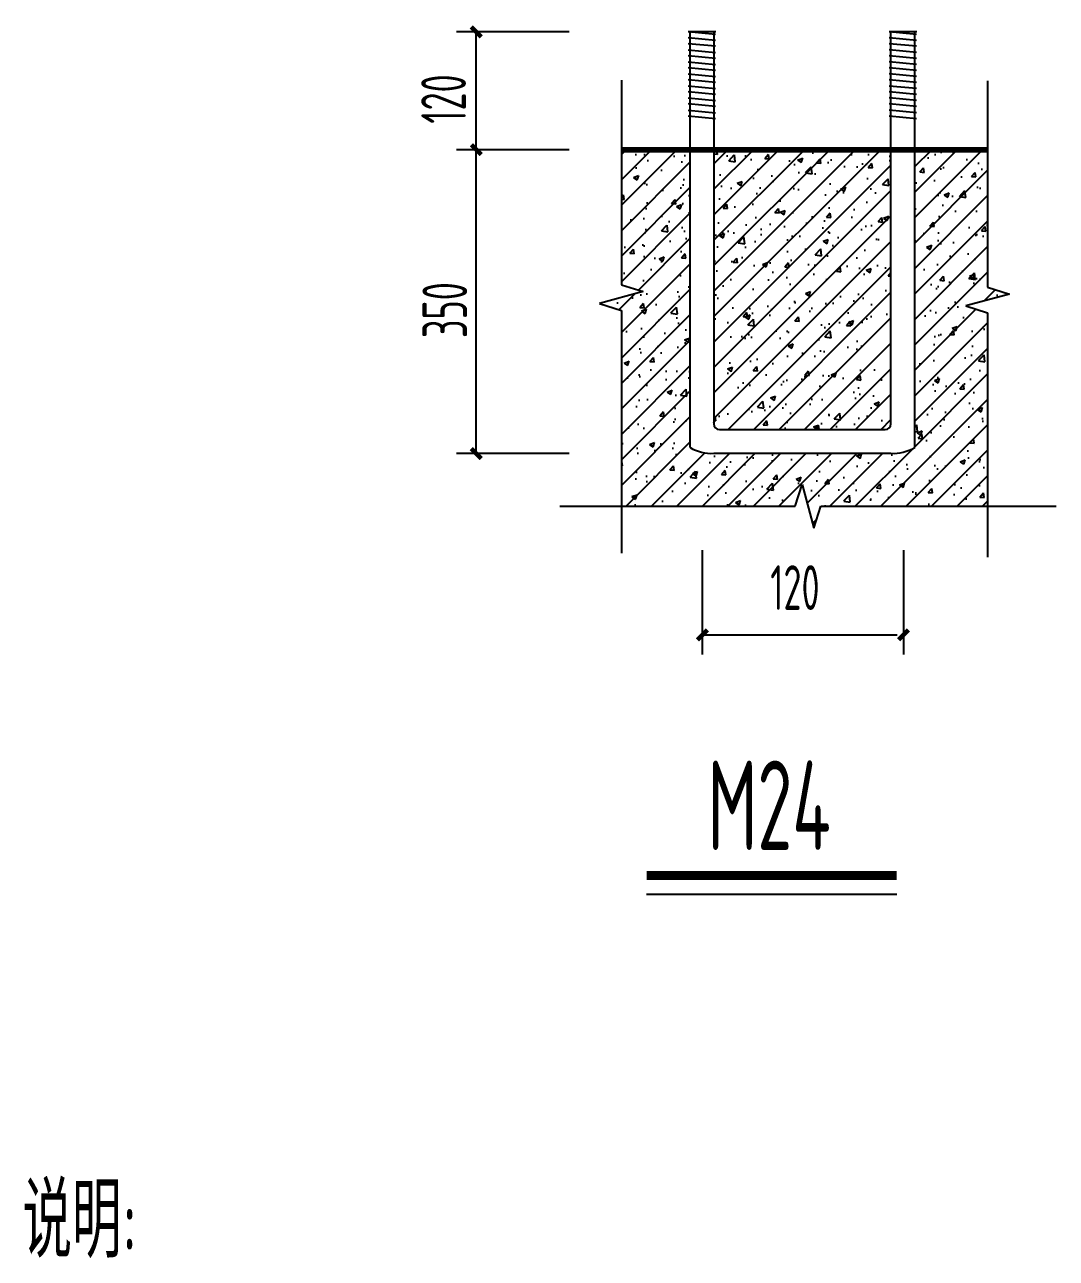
# Model space of a CAD drawing. Extents: x 2025205 to 2402328, y -557483 to 329036.
# Drawn here: x 2156990 to 2163913, y -286282 to -278002 of the extents above; entities that cross this region are included whole.
import ezdxf

# ---------------------------------------------------------------- set-up
doc = ezdxf.new("R2010")
doc.units = 0
doc.header["$LTSCALE"] = 1500
doc.header["$MEASUREMENT"] = 0
for name, color, linetype in [('10', 7, 'Continuous'), ('PUB_TEXT', 7, 'Continuous'), ('STAIR', 2, 'Continuous')]:
    doc.layers.add(name, color=color, linetype=linetype)
doc.styles.get("Standard").update_dxf_attribs({"font": 'TSSDENG', "width": 0.7, "bigfont": 'TSSDCHN'})
doc.styles.add('TSSD_DIMENSION', font='tssdeng.shx', dxfattribs={"width": 0.8, "bigfont": 'tssdchn.shx'})

msp = doc.modelspace()

# ---------------------------------------------------------------- hatches: boundary and pattern name
at = {"layer": 'PUB_TEXT'}
h = msp.add_hatch(dxfattribs=at)
h.set_pattern_fill('ANSI31', color=252, scale=38.065028, style=0)
h.set_pattern_definition([(45, (2057678.63, -364583.13), (-85.45843, 85.45843), [])])
h.paths.add_polyline_path([(2162802.6, -278840.9), (2161614.5, -278840.9), (2161614.5, -280680.8, 0.414214), (2161652.5, -280718.9), (2162764.6, -280718.9, 0.414214), (2162802.6, -280680.8)], flags=17)
h.paths.add_polyline_path([(2161454.4, -278840.9), (2160994, -278840.9), (2160994, -279747), (2161140.6, -279793.7), (2160847.3, -279873.7), (2160994, -279920.3), (2160994, -281233.9), (2162159.7, -281233.9), (2162206.4, -281087.2), (2162286.4, -281380.6), (2162333, -281233.9), (2163451.5, -281233.9), (2163451.5, -279936.3), (2163304.9, -279889.7), (2163598.2, -279809.7), (2163451.5, -279763), (2163451.5, -278840.9), (2162962.7, -278840.9), (2162962.7, -280840.9, -0.135526), (2162802.6, -280879), (2161614.5, -280879, -0.135526), (2161454.4, -280840.9)])
h = msp.add_hatch(dxfattribs=at)
h.set_pattern_fill('AR-CONC', color=252, scale=1.903251, style=0)
h.set_pattern_definition([(50, (2057678.63, -364583.13), (346.74323, -30.3361), [36.2569, -398.8263]), (355, (2057678.63, -364583.13), (-67.076, 363.6288), [29.00555, -319.0611]), (100.451, (2057707.53, -364585.66), (279.6685, 333.2911), [30.8136, -338.95005]), (46.1842, (2057678.63, -364486.44), (515.9316, -80.0171), [54.3854, -598.2395]), (96.6356, (2057721.63, -364493.1), (451.84, 470.913), [46.2205, -508.425]), (351.184, (2057678.63, -364486.44), (451.8407, 470.9122), [43.5083, -478.5916]), (21, (2057726.98, -364510.6), (288.56124, -194.637), [36.2569, -398.8263]), (326, (2057726.98, -364510.6), (117.6248, 350.556), [29.00555, -319.0611]), (71.4514, (2057751.02, -364526.83), (406.1852, 155.9198), [30.8136, -338.95005]), (37.5, (2057678.63, -364583.13), (5.87839, 160.9295), [0, -315.19366, 0, -323.89533, 0, -320.26963]), (7.5, (2057678.63, -364583.13), (127.17462, 190.66882), [0, -184.66868, 0, -307.94227, 0, -122.06503]), (327.5, (2057570.83, -364583.13), (258.06299, -10.90324), [0, -120.85647, 0, -377.07217, 0, -500.34577]), (317.5, (2057522.49, -364583.13), (281.92708, 48.393), [0, -157.1134, 0, -250.4146, 0, -355.318])])
h.paths.add_polyline_path([(2161614.5, -280680.8, 0.414214), (2161652.5, -280718.9), (2162764.6, -280718.9, 0.414214), (2162802.6, -280680.8), (2162802.6, -278840.9), (2161614.5, -278840.9)], flags=17)
h.paths.add_polyline_path([(2161454.4, -278840.9), (2160994, -278840.9), (2160994, -279747), (2161140.6, -279793.7), (2160847.3, -279873.7), (2160994, -279920.3), (2160994, -281233.9), (2162159.7, -281233.9), (2162206.4, -281087.2), (2162286.4, -281380.6), (2162333, -281233.9), (2163451.5, -281233.9), (2163451.5, -279936.3), (2163304.9, -279889.7), (2163598.2, -279809.7), (2163451.5, -279763), (2163451.5, -278840.9), (2162962.7, -278840.9), (2162962.7, -280840.9, -0.135526), (2162802.6, -280879), (2161614.5, -280879, -0.135526), (2161454.4, -280840.9)])

# ---------------------------------------------------------------- linework, layer by layer
at = {"layer": '10'}
for p, q in [((2160644, -278050.1), (2159887, -278050.1)), ((2160020.3, -280880.9), (2160020.3, -278050.1)), ((2160644, -278840.9), (2159887, -278840.9)), ((2160644, -280880.9), (2159887, -280880.9)), ((2161537, -281529.7), (2161537, -282228.7)), ((2162887.8, -281529.7), (2162887.8, -282228.7)), ((2161537, -282097.7), (2162845.4, -282097.7))]:
    msp.add_line(p, q, dxfattribs=at)
at = {"layer": '10', "const_width": 30}
for points in [[(2159987, -278016.7), (2160053.7, -278083.4)], [(2159987, -278807.6), (2160053.7, -278874.3)], [(2159987, -280847.6), (2160053.7, -280914.2)], [(2161503.6, -282131), (2161570.3, -282064.4)], [(2162854.5, -282131), (2162921.1, -282064.4)]]:
    msp.add_lwpolyline(points, dxfattribs=at)
at = {"layer": 'PUB_TEXT'}
for p, q in [((2161443.1, -278046.8), (2161627.4, -278046.8)), ((2161443.1, -278046.8), (2161625.6, -278064.5)), ((2161454.4, -278047.9), (2161454.4, -280840.9)), ((2161614.5, -278046.8), (2161614.5, -280680.8)), ((2162791.3, -278046.8), (2162975.6, -278046.8)), ((2162791.3, -278046.8), (2162973.9, -278064.5)), ((2162802.6, -280680.8), (2162802.6, -278047.9)), ((2162962.7, -280840.9), (2162962.7, -278046.8)), ((2161443.1, -278088.6), (2161625.6, -278106.3)), ((2161443.1, -278127.2), (2161625.6, -278144.8)), ((2162791.3, -278087.1), (2162973.9, -278104.7)), ((2162791.3, -278127.2), (2162973.9, -278144.8)), ((2161443.1, -278170.4), (2161625.6, -278188.1)), ((2161443.1, -278208.9), (2161625.6, -278226.6)), ((2162791.3, -278168.8), (2162973.9, -278186.5)), ((2162791.3, -278208.9), (2162973.9, -278226.6)), ((2161443.1, -278250.7), (2161625.6, -278268.4)), ((2161443.1, -278250.7), (2161625.6, -278268.4)), ((2161443.1, -278289.3), (2161625.6, -278306.9)), ((2161443.1, -278289.3), (2161625.6, -278306.9)), ((2162791.3, -278249.2), (2162973.9, -278266.8)), ((2162791.3, -278249.2), (2162973.9, -278266.8)), ((2162791.3, -278289.3), (2162973.9, -278306.9)), ((2162791.3, -278289.3), (2162973.9, -278306.9)), ((2161443.1, -278331.1), (2161625.6, -278348.8)), ((2161443.1, -278369.6), (2161625.6, -278387.3)), ((2162791.3, -278329.5), (2162973.9, -278347.2)), ((2162791.3, -278369.6), (2162973.9, -278387.3)), ((2161443.1, -278412.8), (2161625.6, -278430.5)), ((2161443.1, -278451.4), (2161625.6, -278469.1)), ((2162791.3, -278411.3), (2162973.9, -278429)), ((2162791.3, -278451.4), (2162973.9, -278469.1)), ((2161443.1, -278493.2), (2161625.6, -278510.9)), ((2161443.1, -278531.7), (2161625.6, -278549.4)), ((2162791.3, -278491.6), (2162973.9, -278509.3)), ((2162791.3, -278531.7), (2162973.9, -278549.4)), ((2161443.1, -278574.7), (2161625.6, -278592.4)), ((2161443.1, -278613.5), (2161625.6, -278631.2)), ((2162791.3, -278573.4), (2162973.9, -278591.1)), ((2162791.3, -278613.5), (2162973.9, -278631.2)), ((2161652.5, -280718.9), (2162764.6, -280718.9)), ((2161614.5, -280879), (2162802.6, -280879))]:
    msp.add_line(p, q, dxfattribs=at)
for points, const_width in [([(2160992.1, -278840.9), (2163451.9, -278840.9)], 38.1), ([(2161163.6, -283712.6), (2162842.1, -283712.6)], 58.8)]:
    msp.add_lwpolyline(points, dxfattribs=dict(at, const_width=const_width))
msp.add_lwpolyline([(2161163.6, -283838.6), (2162842.1, -283838.6)], dxfattribs=at)
for centre, radius, start, end in [((2161652.5, -280680.8), 38.1, 180, 270), ((2162764.6, -280680.8), 38.1, 270, 0), ((2161603.4, -280570.1), 309.1, 241.18687, 272.05909), ((2162813.7, -280570.1), 309.1, 267.94091, 298.81313)]:
    msp.add_arc(centre, radius, start, end, dxfattribs=at)
at = {"layer": 'STAIR'}
for p, q in [((2160994, -278374.7), (2160994, -279747)), ((2163451.5, -278378.3), (2163451.5, -279763)), ((2161140.6, -279793.7), (2160847.3, -279873.7)), ((2160994, -279747), (2161140.6, -279793.7)), ((2163451.5, -279763), (2163598.2, -279809.7)), ((2160847.3, -279873.7), (2160994, -279920.3)), ((2163598.2, -279809.7), (2163304.9, -279889.7)), ((2160994, -279920.3), (2160994, -281548.3)), ((2163304.9, -279889.7), (2163451.5, -279936.3)), ((2163451.5, -279936.3), (2163451.5, -281576.7)), ((2162159.7, -281233.9), (2162206.4, -281087.2)), ((2162206.4, -281087.2), (2162286.4, -281380.6)), ((2160580, -281233.9), (2162159.7, -281233.9)), ((2162286.4, -281380.6), (2162333, -281233.9)), ((2162333, -281233.9), (2163912.7, -281233.9))]:
    msp.add_line(p, q, dxfattribs=at)

# ---------------------------------------------------------------- texts
at = {"layer": '10', "width": 0.62}
for s, p in [('120', (2159950.8, -278666.5)), ('350', (2159958.9, -280105.5))]:
    msp.add_text(s, height=300, rotation=90, dxfattribs=at).set_placement(p)
at = {"layer": '10'}
for s, height, width, p in [('120', 300, 0.62, (2161992.7, -281930.3, -133.3)), ('M24', 600, 0.6, (2161571.3, -283541.5))]:
    msp.add_text(s, height=height, dxfattribs=dict(at, width=width)).set_placement(p)
at = {"layer": 'PUB_TEXT', "style": 'TSSD_DIMENSION', "width": 0.7}
msp.add_text('说明:', height=500, dxfattribs=at).set_placement((2156974.6, -286278.2))

doc.saveas('drawing.dxf')
